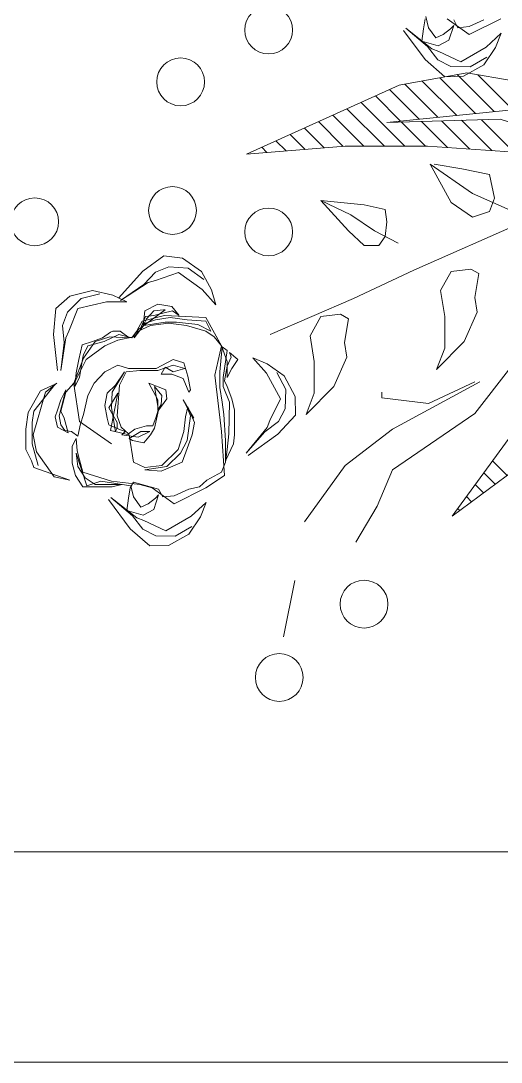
# Model space of a CAD drawing. Header units: millimetres. Extents: x -122165 to 59500, y -31598 to 53500.
# Drawn here: x 17480 to 17651.5, y 0 to 371.4 of the extents above; entities that cross this region are included whole.
import ezdxf

# ---------------------------------------------------------------- set-up
doc = ezdxf.new("R2010")
doc.units = ezdxf.units.MM
doc.header["$MEASUREMENT"] = 0
for name, color, linetype, lineweight in [('ARC_A_ R.C.C', 162, 'Continuous', 40), ('ARC_A_R.C.C. Hatch', 8, 'Continuous', 5), ('ARC_A_Steel_1(fabrication)', 46, 'Continuous', 9), ('Lan_Planter', 74, 'Continuous', 13)]:
    doc.layers.add(name, color=color, linetype=linetype, lineweight=lineweight)

# ---------------------------------------------------------------- blocks, each defined once
blk = doc.blocks.new('ARC$1$Existing Layout$0$col gf 180116')
at = {"layer": 'ARC_A_R.C.C. Hatch'}
h = blk.add_hatch(color=256, dxfattribs=at)
h.dxf.hatch_style = 1
h.paths.add_polyline_path([(201.73999, 26.78621), (202.64, 26.78621), (202.64, 26.48621), (201.73999, 26.48621)])
edge = h.paths.add_edge_path()
edge.add_line((216.33999, 22.98621), (216.13999, 22.98621))
edge.add_line((216.13999, 22.98621), (216.13999, 25.58621))
edge.add_line((216.13999, 25.58621), (218.33999, 25.58621))
edge.add_line((218.33999, 25.58621), (218.33999, 22.98621))
edge.add_line((218.33999, 22.98621), (218.03999, 22.98621))
h.paths.add_polyline_path([(207.13999, 25.88621), (207.43999, 25.88621), (207.43999, 26.78621), (207.13999, 26.78621)])
h.paths.add_polyline_path([(208.03999, 20.48621), (208.03999, 20.78621), (207.13999, 20.78621), (207.13999, 20.48621)])
h.paths.add_polyline_path([(202.63999, 32.78621), (202.63999, 32.48621), (201.73999, 32.48621), (201.73999, 32.78621)])
h.paths.add_polyline_path([(191.23999, 20.48621), (191.23999, 20.78621), (190.33999, 20.78621), (190.33999, 20.48621)])
h.paths.add_polyline_path([(184.03999, 20.48621), (184.03999, 20.78621), (183.13999, 20.78621), (183.13999, 20.48621)])
h.paths.add_polyline_path([(220.63999, 14.18621), (220.33999, 14.18621), (220.33999, 13.28621), (220.63999, 13.28621)])
h.paths.add_polyline_path([(220.63999, 20.48621), (220.63999, 20.78621), (219.73999, 20.78621), (219.73999, 20.48621)])
h.paths.add_polyline_path([(220.63999, 25.28621), (220.63999, 25.58621), (219.73999, 25.58621), (219.73999, 25.28621)])
h.paths.add_polyline_path([(220.63999, 32.78621), (220.63999, 32.48621), (219.73999, 32.48621), (219.73999, 32.78621)])
h.paths.add_polyline_path([(220.33999, 37.28621), (220.63999, 37.28621), (220.63999, 38.18621), (220.33999, 38.18621)])
h.paths.add_polyline_path([(201.13999, 43.28621), (201.43999, 43.28621), (201.43999, 44.18621), (201.13999, 44.18621)])
h.paths.add_polyline_path([(196.33999, 43.28621), (196.63999, 43.28621), (196.63999, 44.18621), (196.33999, 44.18621)])
h.paths.add_polyline_path([(190.33999, 43.28621), (190.63999, 43.28621), (190.63999, 44.18621), (190.33999, 44.18621)])
h.paths.add_polyline_path([(207.13999, 43.28621), (207.43999, 43.28621), (207.43999, 44.18621), (207.13999, 44.18621)])
h.paths.add_polyline_path([(220.63999, 56.78621), (220.33999, 56.78621), (220.33999, 55.88621), (220.63999, 55.88621)])
h.paths.add_polyline_path([(220.33999, 50.78621), (220.63999, 50.78621), (220.63999, 49.88621), (220.33999, 49.88621)])
h.paths.add_polyline_path([(226.33999, 50.78621), (226.63999, 50.78621), (226.63999, 49.88621), (226.33999, 49.88621)])
h.paths.add_polyline_path([(220.33999, 43.28621), (220.63999, 43.28621), (220.63999, 44.18621), (220.33999, 44.18621)])
h.paths.add_polyline_path([(232.63999, 44.18621), (232.63999, 43.88621), (231.73999, 43.88621), (231.73999, 44.18621)])
h.paths.add_polyline_path([(232.63999, 50.48621), (232.63999, 50.78621), (231.73999, 50.78621), (231.73999, 50.48621)])
h.paths.add_polyline_path([(232.63999, 55.88621), (232.63999, 56.18621), (231.73999, 56.18621), (231.73999, 55.88621)])
h.paths.add_polyline_path([(213.13999, 43.28621), (213.43999, 43.28621), (213.43999, 44.18621), (213.13999, 44.18621)])
h.paths.add_polyline_path([(226.63999, 7.88621), (226.63999, 8.18621), (225.73999, 8.18621), (225.73999, 7.88621)])
h.paths.add_polyline_path([(226.63999, 13.28621), (226.63999, 13.58621), (225.73999, 13.58621), (225.73999, 13.28621)])
h.paths.add_polyline_path([(201.73999, 20.78621), (201.73999, 20.48621), (202.63999, 20.48621), (202.63999, 20.78621)])
h.paths.add_polyline_path([(184.03999, 25.88621), (184.03999, 26.18621), (183.13999, 26.18621), (183.13999, 25.88621)])
h.paths.add_polyline_path([(183.13999, 14.18621), (183.13999, 13.88621), (184.03999, 13.88621), (184.03999, 14.18621)])
h.paths.add_polyline_path([(202.63999, 13.88621), (202.63999, 14.18621), (201.73999, 14.18621), (201.73999, 13.88621)])
h.paths.add_polyline_path([(196.33999, 13.28621), (196.63999, 13.28621), (196.63999, 14.18621), (196.33999, 14.18621)])
h.paths.add_polyline_path([(190.33999, 13.28621), (190.63999, 13.28621), (190.63999, 14.18621), (190.33999, 14.18621)])
h.paths.add_polyline_path([(196.33999, 25.88621), (196.63999, 25.88621), (196.63999, 26.78621), (196.33999, 26.78621)])
h.paths.add_polyline_path([(190.33999, 25.88621), (190.63999, 25.88621), (190.63999, 26.78621), (190.33999, 26.78621)])
h.paths.add_polyline_path([(214.03999, 13.28621), (214.03999, 13.58621), (213.13999, 13.58621), (213.13999, 13.28621)])
h.paths.add_polyline_path([(213.13999, 20.78621), (213.13999, 20.48621), (214.03999, 20.48621), (214.03999, 20.78621)])
h.paths.add_polyline_path([(213.43999, 26.78621), (213.13999, 26.78621), (213.13999, 25.88621), (213.43999, 25.88621)])
h.paths.add_polyline_path([(214.03999, 32.78621), (214.03999, 32.48621), (213.13999, 32.48621), (213.13999, 32.78621)])
h.paths.add_polyline_path([(214.03999, 7.88621), (214.03999, 8.18621), (213.13999, 8.18621), (213.13999, 7.88621)])
h.paths.add_polyline_path([(226.63999, 20.48621), (226.63999, 20.78621), (225.73999, 20.78621), (225.73999, 20.48621)])
h.paths.add_polyline_path([(226.63999, 25.28621), (226.63999, 25.58621), (225.73999, 25.58621), (225.73999, 25.28621)])
h.paths.add_polyline_path([(226.63999, 32.78621), (226.63999, 32.48621), (225.73999, 32.48621), (225.73999, 32.78621)])
h.paths.add_polyline_path([(226.63999, 37.28621), (226.63999, 37.58621), (225.73999, 37.58621), (225.73999, 37.28621)])
h.paths.add_polyline_path([(225.73999, 44.18621), (225.73999, 43.88621), (226.63999, 43.88621), (226.63999, 44.18621)])
h.paths.add_polyline_path([(226.63999, 56.78621), (226.33999, 56.78621), (226.33999, 55.88621), (226.63999, 55.88621)])
h.paths.add_polyline_path([(214.03999, 55.88621), (214.03999, 56.18621), (213.13999, 56.18621), (213.13999, 55.88621)])
h.paths.add_polyline_path([(213.13999, 37.28621), (213.43999, 37.28621), (213.43999, 38.18621), (213.13999, 38.18621)])
h.paths.add_polyline_path([(214.03999, 50.78621), (213.73999, 50.78621), (213.73999, 49.88621), (214.03999, 49.88621)])
h.paths.add_polyline_path([(207.13999, 37.28621), (207.43999, 37.28621), (207.43999, 38.18621), (207.13999, 38.18621)])
h.paths.add_polyline_path([(207.13999, 49.88621), (207.43999, 49.88621), (207.43999, 50.78621), (207.13999, 50.78621)])
h.paths.add_polyline_path([(183.13999, 50.18621), (183.13999, 49.88621), (184.03999, 49.88621), (184.03999, 50.18621)])
h.paths.add_polyline_path([(183.13999, 38.18621), (183.13999, 37.88621), (184.03999, 37.88621), (184.03999, 38.18621)])
h.paths.add_polyline_path([(201.73999, 37.58621), (201.73999, 37.28621), (202.63999, 37.28621), (202.63999, 37.58621)])
h.paths.add_polyline_path([(196.33999, 37.28621), (196.63999, 37.28621), (196.63999, 38.18621), (196.33999, 38.18621)])
h.paths.add_polyline_path([(190.33999, 37.28621), (190.63999, 37.28621), (190.63999, 38.18621), (190.33999, 38.18621)])
h.paths.add_polyline_path([(201.13999, 49.88621), (201.43999, 49.88621), (201.43999, 50.78621), (201.13999, 50.78621)])
h.paths.add_polyline_path([(196.33999, 49.88621), (196.63999, 49.88621), (196.63999, 50.78621), (196.33999, 50.78621)])
h.paths.add_polyline_path([(190.33999, 49.88621), (190.63999, 49.88621), (190.63999, 50.78621), (190.33999, 50.78621)])
h.paths.add_polyline_path([(220.63999, 8.18621), (220.33999, 8.18621), (220.33999, 7.28621), (220.63999, 7.28621)])
h.paths.add_polyline_path([(195.73999, 20.48621), (195.73999, 20.78621), (196.63999, 20.78621), (196.63999, 20.48621)])
h.paths.add_polyline_path([(183.13999, 43.58621), (183.13999, 43.28621), (184.03999, 43.28621), (184.03999, 43.58621)])
blk = doc.blocks.new('ARC')
at = {"layer": 'ARC_A_Steel_1(fabrication)'}
for p, q in [((17999.9, 75, -1.5), (13499.92, 75, -1.5)), ((17999.9, 0, -1.5), (13499.92, 0, -1.5))]:
    blk.add_line(p, q, dxfattribs=at)
at = {"layer": 'ARC_A_ R.C.C', "extrusion": (4.48937e-09, -4.26518e-20, 1), "xscale": 999.9941761349517, "yscale": 999.9941761349517, "zscale": 999.9941761349517}
blk.add_blockref('ARC$1$Existing Layout$0$col gf 180116', (-183138.93, -13286.14, -0.89), dxfattribs=at)
blk = doc.blocks.new('b-85')
at = {"color": 30, "true_color": 0xef731a}
for p, q in [((-285.22, 701.71), (-274.62, 707.08)), ((-274.62, 707.08), (-255.53, 707.08)), ((-255.53, 707.08), (-239.63, 704.78)), ((-303.24, 665.67), (-291.58, 699.41)), ((-276.74, 697.11), (-300.06, 680.24)), ((-291.58, 699.41), (-285.22, 701.71)), ((-269.31, 700.95), (-289.46, 695.58)), ((-260.83, 700.18), (-276.74, 697.11)), ((-249.17, 700.95), (-269.31, 700.95)), ((-220.54, 688.68), (-260.83, 700.18)), ((-238.57, 699.41), (-249.17, 700.95)), ((-239.63, 704.78), (-219.48, 693.28)), ((-213.12, 679.47), (-238.57, 699.41)), ((-212.06, 677.94), (-220.54, 688.68)), ((-219.48, 693.28), (-213.12, 679.47)), ((-300.06, 680.24), (-303.24, 665.67)), ((-258.71, 667.2), (-253.41, 677.17)), ((-253.41, 677.17), (-243.87, 679.47)), ((-242.81, 675.64), (-251.29, 674.11)), ((-243.87, 679.47), (-237.51, 677.17)), ((-234.32, 673.34), (-242.81, 675.64)), ((-237.51, 677.17), (-227.96, 674.11)), ((-200.39, 677.17), (-166.47, 681.01)), ((-166.47, 681.01), (-142.08, 678.71)), ((-142.08, 678.71), (-130.42, 665.67)), ((-244.93, 671.04), (-258.71, 667.2)), ((-256.59, 670.27), (-257.65, 664.14)), ((-251.29, 674.11), (-256.59, 670.27)), ((-238.57, 674.11), (-244.93, 671.04)), ((-220.54, 669.5), (-238.57, 674.11)), ((-218.42, 669.5), (-234.32, 673.34)), ((-227.96, 674.11), (-218.42, 669.5)), ((-212.06, 661.83), (-220.54, 669.5)), ((-200.39, 674.11), (-173.89, 671.04)), ((-169.65, 669.5), (-200.39, 674.11)), ((-173.89, 671.04), (-157.98, 672.57)), ((-163.28, 666.44), (-169.65, 669.5)), ((-142.08, 658), (-163.28, 666.44)), ((-157.98, 672.57), (-145.26, 667.97)), ((-145.26, 667.97), (-132.54, 654.93)), ((-130.42, 665.67), (-125.11, 644.2)), ((-299, 660.3), (-309.6, 653.4)), ((-277.8, 659.53), (-308.54, 649.56)), ((-301.12, 651.1), (-290.52, 658)), ((-287.34, 663.37), (-299, 660.3)), ((-295.82, 653.4), (-284.16, 656.47)), ((-290.52, 658), (-277.8, 659.53)), ((-271.43, 663.37), (-287.34, 663.37)), ((-284.16, 656.47), (-275.68, 658.77)), ((-275.68, 658.77), (-264.01, 659.53)), ((-264.01, 659.53), (-271.43, 663.37)), ((-269.31, 626.56), (-248.11, 656.47)), ((-257.65, 664.14), (-261.89, 658)), ((-261.89, 658), (-250.23, 655.7)), ((-248.11, 656.47), (-213.12, 661.83)), ((-215.24, 661.07), (-202.52, 659.53)), ((-206.76, 656.47), (-215.24, 661.07)), ((-213.12, 661.83), (-189.79, 650.33)), ((-188.73, 652.63), (-212.06, 661.83)), ((-187.67, 653.4), (-206.76, 656.47)), ((-202.52, 659.53), (-189.79, 657.23)), ((-189.79, 657.23), (-176.01, 654.17)), ((-135.72, 631.16), (-142.08, 658)), ((-309.6, 653.4), (-309.6, 644.2)), ((-308.54, 649.56), (-304.3, 636.53)), ((-307.48, 641.9), (-301.12, 651.1)), ((-304.3, 626.56), (-295.82, 653.4)), ((-250.23, 655.7), (-241.75, 652.63)), ((-241.75, 652.63), (-223.72, 648.8)), ((-223.72, 648.8), (-212.06, 642.66)), ((-189.79, 650.33), (-177.07, 632.69)), ((-172.83, 641.9), (-188.73, 652.63)), ((-185.55, 652.63), (-187.67, 653.4)), ((-177.07, 648.8), (-185.55, 652.63)), ((-172.83, 633.46), (-177.07, 648.8)), ((-176.01, 654.17), (-172.83, 644.2)), ((-132.54, 654.93), (-128.3, 637.29)), ((-309.6, 644.2), (-309.6, 625.79)), ((-304.3, 636.53), (-308.54, 608.15)), ((-307.48, 616.59), (-307.48, 641.9)), ((-212.06, 642.66), (-201.46, 632.69)), ((-172.83, 644.2), (-169.65, 634.99)), ((-168.59, 628.09), (-172.83, 641.9)), ((-125.11, 644.2), (-129.36, 625.02)), ((-321.62, 629.22), (-348.99, 608.8)), ((-338.8, 602.59), (-319.52, 626.98)), ((-319.52, 626.98), (-336.75, 606.61)), ((-307.48, 599.72), (-304.3, 626.56)), ((-256.59, 627.32), (-260.83, 609.69)), ((-235.38, 626.56), (-257.65, 622.72)), ((-221.6, 620.42), (-256.59, 627.32)), ((-255.53, 619.66), (-251.29, 628.86)), ((-251.29, 628.86), (-244.93, 630.39)), ((-249.17, 621.19), (-235.38, 628.86)), ((-244.93, 630.39), (-233.26, 632.69)), ((-235.38, 628.86), (-221.6, 620.42)), ((-220.54, 625.79), (-235.38, 626.56)), ((-233.26, 632.69), (-221.6, 630.39)), ((-221.6, 630.39), (-214.18, 622.72)), ((-201.46, 632.69), (-195.09, 620.42)), ((-177.07, 632.69), (-171.77, 620.42)), ((-166.47, 619.66), (-172.83, 633.46)), ((-169.65, 634.99), (-164.35, 627.32)), ((-169.65, 609.69), (-168.59, 628.09)), ((-164.35, 627.32), (-163.28, 625.02)), ((-135.72, 611.99), (-135.72, 631.16)), ((-309.6, 625.79), (-307.48, 616.59)), ((-253.41, 617.35), (-259.77, 610.45)), ((-257.65, 622.72), (-254.47, 621.19)), ((-257.65, 613.52), (-255.53, 619.66)), ((-254.47, 621.19), (-249.17, 621.19)), ((-242.81, 621.19), (-253.41, 617.35)), ((-214.18, 618.89), (-242.81, 621.19)), ((-201.46, 614.29), (-220.54, 625.79)), ((-214.18, 622.72), (-201.46, 614.29)), ((-201.46, 612.75), (-214.18, 618.89)), ((-195.09, 620.42), (-198.27, 610.45)), ((-171.77, 620.42), (-168.59, 605.85)), ((-169.65, 607.39), (-166.47, 619.66)), ((-163.28, 618.12), (-169.65, 609.69)), ((-163.28, 625.02), (-163.28, 618.12)), ((-129.36, 625.02), (-135.72, 611.99)), ((-134.48, 617.96), (-119.31, 596)), ((-117.66, 591.8), (-134.48, 617.96)), ((-132.17, 619.98), (-106.92, 597)), ((-348.99, 608.8), (-365.2, 590.44)), ((-336.11, 596.65), (-331.87, 611.99)), ((-331.87, 611.99), (-320.21, 610.45)), ((-320.21, 610.45), (-310.67, 608.92)), ((-308.54, 608.15), (-319.15, 605.85)), ((-310.67, 608.92), (-305.36, 605.85)), ((-260.83, 609.69), (-286.28, 605.85)), ((-266.13, 606.62), (-264.01, 609.69)), ((-264.01, 609.69), (-257.65, 598.95)), ((-262.95, 601.25), (-260.83, 616.59)), ((-260.83, 616.59), (-257.65, 613.52)), ((-259.77, 610.45), (-255.53, 604.32)), ((-200.39, 599.72), (-201.46, 612.75)), ((-198.27, 610.45), (-198.27, 584.38)), ((-162.22, 602.02), (-169.65, 607.39)), ((-336.75, 606.61), (-349.4, 596.84)), ((-341.34, 596), (-338.8, 602.59)), ((-319.15, 605.85), (-328.69, 598.95)), ((-328.69, 598.95), (-325.51, 592.05)), ((-305.36, 605.85), (-311.73, 582.08)), ((-310.67, 588.21), (-307.48, 599.72)), ((-286.28, 605.85), (-291.58, 595.11)), ((-268.25, 595.88), (-266.13, 606.62)), ((-257.65, 590.51), (-262.95, 601.25)), ((-257.65, 598.95), (-257.65, 590.51)), ((-255.53, 604.32), (-252.35, 593.58)), ((-200.39, 582.84), (-200.39, 599.72)), ((-169.65, 605.08), (-155.86, 594.35)), ((-163.28, 601.25), (-169.65, 605.08)), ((-168.59, 605.85), (-153.74, 597.42)), ((-157.98, 589.75), (-163.28, 601.25)), ((-143.14, 575.94), (-162.22, 602.02)), ((-160.1, 598.95), (-149.5, 594.35)), ((-157.98, 595.88), (-160.1, 598.95)), ((-153.74, 597.42), (-148.44, 576.71)), ((-365.2, 590.44), (-364.79, 572.95)), ((-349.4, 596.84), (-355.53, 584.78)), ((-351.03, 575.34), (-341.34, 596)), ((-330.81, 586.68), (-336.11, 596.65)), ((-325.51, 592.05), (-320.21, 585.14)), ((-325.51, 567.51), (-310.67, 588.21)), ((-294.76, 579.78), (-293.7, 595.11)), ((-293.7, 595.11), (-290.52, 574.41)), ((-291.58, 595.11), (-289.46, 579.01)), ((-260.83, 589.75), (-268.25, 595.88)), ((-254.47, 585.91), (-260.83, 589.75)), ((-252.35, 593.58), (-252.35, 587.45)), ((-252.35, 587.45), (-243.87, 584.38)), ((-212.06, 591.28), (-223.72, 585.14)), ((-218.42, 575.18), (-212.06, 591.28)), ((-157.98, 596.65), (-151.62, 593.58)), ((-144.2, 595.11), (-157.98, 596.65)), ((-154.8, 575.94), (-157.98, 595.88)), ((-155.86, 572.87), (-157.98, 589.75)), ((-155.86, 594.35), (-152.68, 585.14)), ((-151.62, 593.58), (-144.2, 586.68)), ((-149.5, 594.35), (-148.44, 586.68)), ((-137.84, 582.84), (-144.2, 595.11)), ((-119.31, 596), (-107.67, 585.06)), ((-115.78, 585), (-117.66, 591.8)), ((-106.92, 597), (-92.57, 577.14)), ((-355.53, 584.78), (-355.89, 566.57)), ((-317.03, 582.08), (-330.81, 586.68)), ((-320.21, 585.14), (-317.03, 582.08)), ((-311.73, 582.08), (-319.15, 578.24)), ((-319.15, 578.24), (-318.09, 567.51)), ((-286.28, 559.84), (-294.76, 579.78)), ((-289.46, 579.01), (-274.62, 563.67)), ((-237.51, 582.08), (-254.47, 585.91)), ((-243.87, 584.38), (-238.57, 582.84)), ((-238.57, 582.84), (-226.9, 574.41)), ((-215.24, 585.91), (-237.51, 582.08)), ((-237.51, 582.84), (-232.2, 579.78)), ((-227.96, 582.84), (-237.51, 582.84)), ((-232.2, 579.78), (-223.72, 579.01)), ((-223.72, 585.14), (-227.96, 582.84)), ((-223.72, 579.01), (-215.24, 585.91)), ((-203.58, 579.78), (-197.21, 575.94)), ((-203.58, 569.81), (-203.58, 579.78)), ((-195.09, 568.27), (-200.39, 582.84)), ((-198.27, 584.38), (-189.79, 568.27)), ((-152.68, 585.14), (-150.56, 571.34)), ((-148.44, 586.68), (-146.32, 578.24)), ((-146.32, 578.24), (-144.2, 569.04)), ((-144.2, 586.68), (-143.14, 577.48)), ((-139.96, 569.81), (-137.84, 582.84)), ((-108.14, 563.49), (-115.78, 585)), ((-107.67, 585.06), (-102.74, 572.46)), ((-364.79, 572.95), (-353.96, 553.66)), ((-337.31, 551.41), (-351.03, 575.34)), ((-290.52, 574.41), (-277.8, 561.37)), ((-226.9, 574.41), (-218.42, 575.18)), ((-207.82, 559.07), (-203.58, 569.81)), ((-197.21, 575.94), (-201.46, 568.27)), ((-201.46, 568.27), (-198.27, 557.54)), ((-198.27, 557.54), (-195.09, 568.27)), ((-189.79, 568.27), (-192.97, 558.3)), ((-157.98, 556), (-155.86, 572.87)), ((-154.8, 565.21), (-154.8, 575.94)), ((-150.56, 571.34), (-152.68, 555.24)), ((-148.44, 576.71), (-150.56, 537.6)), ((-148.44, 562.9), (-139.96, 569.81)), ((-144.2, 569.04), (-148.44, 562.9)), ((-143.14, 577.48), (-143.14, 575.94)), ((-102.74, 572.46), (-104.15, 554.29)), ((-92.57, 577.14), (-94.68, 559.78)), ((-355.89, 566.57), (-346.92, 550.8)), ((-310.67, 537.6), (-325.51, 567.51)), ((-318.09, 567.51), (-311.73, 553.7)), ((-260.83, 550.63), (-286.28, 559.84)), ((-277.8, 561.37), (-266.13, 555.24)), ((-274.62, 563.67), (-257.65, 558.3)), ((-257.65, 558.3), (-243.87, 556.77)), ((-227.96, 559.07), (-244.93, 549.1)), ((-236.44, 554.47), (-227.96, 559.07)), ((-220.54, 553.7), (-207.82, 559.07)), ((-192.97, 558.3), (-205.7, 554.47)), ((-156.92, 545.27), (-154.8, 565.21)), ((-124.13, 541.01), (-108.14, 563.49)), ((-94.68, 559.78), (-107.33, 541.63)), ((-353.96, 553.66), (-337.75, 542.58)), ((-324.19, 537.42), (-337.31, 551.41)), ((-311.73, 553.7), (-309.6, 543.73)), ((-266.13, 555.24), (-242.81, 552.17)), ((-249.17, 548.33), (-260.83, 550.63)), ((-234.32, 554.47), (-249.17, 548.33)), ((-243.87, 556.77), (-234.32, 554.47)), ((-242.81, 552.17), (-236.44, 554.47)), ((-218.42, 552.17), (-220.54, 553.7)), ((-205.7, 554.47), (-218.42, 552.17)), ((-163.28, 537.6), (-157.98, 556)), ((-152.68, 555.24), (-153.74, 537.6)), ((-104.15, 554.29), (-114.62, 539.48)), ((-337.75, 542.58), (-324.19, 537.42)), ((-309.6, 543.73), (-303.24, 536.83)), ((-163.28, 533), (-156.92, 545.27)), ((-138.54, 528.37), (-124.13, 541.01)), ((-107.33, 541.63), (-124.54, 532.18)), ((-299, 519.96), (-310.67, 537.6)), ((-303.24, 536.83), (-295.82, 523.03)), ((-204.64, 529.16), (-257.65, 523.03)), ((-177.07, 523.03), (-204.64, 529.16)), ((-150.56, 537.6), (-177.07, 523.03)), ((-177.07, 523.03), (-168.59, 529.93)), ((-168.59, 529.93), (-163.28, 537.6)), ((-153.74, 537.6), (-163.28, 533)), ((-124.54, 532.18), (-138.54, 528.37)), ((-257.65, 523.03), (-299, 519.96)), ((-295.82, 523.03), (-286.28, 519.19)), ((-286.28, 519.19), (-274.62, 517.66)), ((-285.22, 519.19), (-269.31, 511.52)), ((-266.13, 519.19), (-285.22, 519.19)), ((-241.75, 520.73), (-266.13, 519.19)), ((-230.08, 522.26), (-241.75, 520.73)), ((-216.3, 524.56), (-230.08, 522.26)), ((-230.08, 515.36), (-215.24, 521.49)), ((-201.46, 524.56), (-216.3, 524.56)), ((-215.24, 521.49), (-206.76, 521.49)), ((-215.24, 517.66), (-209.94, 519.96)), ((-209.94, 519.96), (-196.15, 517.66)), ((-206.76, 521.49), (-181.31, 517.66)), ((-178.13, 522.26), (-201.46, 524.56)), ((-191.91, 517.66), (-177.07, 523.03)), ((-181.31, 517.66), (-178.13, 522.26)), ((-274.62, 517.66), (-259.77, 516.12)), ((-269.31, 511.52), (-260.83, 510.76)), ((-260.83, 510.76), (-251.29, 510.76)), ((-259.77, 516.12), (-230.08, 515.36)), ((-251.29, 510.76), (-237.51, 510.76)), ((-237.51, 510.76), (-226.9, 513.06)), ((-226.9, 513.06), (-215.24, 517.66)), ((-206.76, 517.66), (-191.91, 517.66)), ((-198.27, 513.06), (-206.76, 517.66)), ((-189.79, 507.69), (-198.27, 513.06)), ((-196.15, 517.66), (-187.67, 513.82)), ((-183.43, 515.36), (-189.79, 507.69)), ((-187.67, 513.82), (-183.43, 515.36)), ((-277.85, 499.82), (-257.81, 482.2)), ((-253.83, 480.08), (-277.85, 499.82)), ((-280.13, 497.77), (-260.24, 470.01)), ((-188.4, 493.44), (-202.63, 480.59)), ((-193.82, 479.98), (-188.4, 493.44)), ((-257.81, 482.2), (-248.29, 469.37)), ((-247.29, 477.42), (-253.83, 480.08)), ((-202.63, 480.59), (-226.82, 467.33)), ((-205.21, 463.99), (-193.82, 479.98)), ((-260.24, 470.01), (-242.19, 453.45)), ((-226.82, 467.33), (-247.29, 477.42)), ((-218.15, 462.3), (-202.21, 470.97)), ((-450.62, 464.74), (-397.61, 454)), ((-248.29, 469.37), (-236.35, 463.01)), ((-236.35, 463.01), (-218.15, 462.3)), ((-224.7, 453.53), (-205.21, 463.99)), ((-242.19, 453.45), (-224.7, 453.53)), ((67.86, 355.84), (79.52, 292.19)), ((119.46, 351.6), (92.09, 331.18)), ((102.28, 324.97), (121.56, 349.36)), ((121.56, 349.36), (104.33, 328.99)), ((104.97, 319.03), (109.21, 334.37)), ((109.21, 334.37), (120.87, 332.83)), ((120.87, 332.83), (130.42, 331.3)), ((92.09, 331.18), (75.88, 312.82)), ((104.33, 328.99), (91.68, 319.23)), ((99.74, 318.38), (102.28, 324.97)), ((121.93, 328.23), (112.39, 321.33)), ((132.54, 330.53), (121.93, 328.23)), ((91.68, 319.23), (85.55, 307.17)), ((90.05, 297.72), (99.74, 318.38)), ((110.27, 309.06), (104.97, 319.03)), ((112.39, 321.33), (115.57, 314.43)), ((115.57, 314.43), (120.87, 307.53)), ((75.88, 312.82), (76.3, 295.33)), ((85.55, 307.17), (85.19, 288.95)), ((124.05, 304.46), (110.27, 309.06)), ((115.57, 289.89), (130.42, 310.59)), ((120.87, 307.53), (124.05, 304.46)), ((129.36, 304.46), (121.93, 300.62)), ((76.3, 295.33), (87.12, 276.04)), ((103.77, 273.79), (90.05, 297.72)), ((121.93, 300.62), (122.99, 289.89)), ((79.52, 292.19), (72.1, 248.48)), ((85.19, 288.95), (94.16, 273.19)), ((130.42, 259.98), (115.57, 289.89)), ((122.99, 289.89), (129.36, 276.08)), ((87.12, 276.04), (103.33, 264.96)), ((103.33, 264.96), (116.89, 259.81)), ((116.89, 259.81), (103.77, 273.79))]:
    blk.add_line(p, q, dxfattribs=at)
at = {"color": 97, "true_color": 0x446a2a}
for p, q in [((3.18, 499.25), (67.86, 355.84)), ((10.6, 406.46), (3.18, 499.25)), ((3.27, 498.14), (3.55, 498.43)), ((4.71, 480.18), (9.58, 485.06)), ((-166.47, 477.01), (-132.54, 398.79)), ((6.14, 462.22), (15.61, 471.69)), ((7.58, 444.26), (21.64, 458.32)), ((-289.46, 406.46), (-342.47, 444.8)), ((-241.75, 443.27), (-215.24, 417.19)), ((-221.6, 435.6), (-241.75, 443.27)), ((9.02, 426.3), (27.67, 444.95)), ((-191.91, 435.6), (-221.6, 435.6)), ((-167.53, 439.43), (-191.91, 435.6)), ((-149.5, 429.46), (-167.53, 439.43)), ((10.45, 408.34), (33.7, 431.58)), ((-147.38, 411.06), (-149.5, 429.46)), ((-40.29, 429.46), (-68.92, 403.39)), ((-54.07, 401.09), (-40.29, 429.46)), ((-44.53, 388.82), (-40.29, 429.46)), ((-215.24, 417.19), (-187.67, 404.92)), ((10.6, 389.09), (39.73, 418.22)), ((-255.53, 361.98), (-289.46, 406.46)), ((-187.67, 404.92), (-173.89, 407.22)), ((-173.89, 407.22), (-151.62, 403.39)), ((-151.62, 403.39), (-147.38, 411.06)), ((-68.92, 403.39), (-82.7, 388.82)), ((10.6, 329), (10.6, 406.46)), ((10.6, 369.69), (45.76, 404.85)), ((-327.63, 376.55), (-361.56, 396.49)), ((-132.54, 398.79), (-106.03, 342.04)), ((-68.92, 378.85), (-54.07, 401.09)), ((-82.7, 388.82), (-82.7, 375.01)), ((-48.77, 368.88), (-44.53, 388.82)), ((10.6, 350.3), (51.79, 391.48)), ((-293.7, 361.98), (-327.63, 376.55)), ((-82.7, 375.01), (-74.22, 368.88)), ((-80.58, 356.61), (-68.92, 378.85)), ((34.17, 354.47), (57.82, 378.11)), ((-231.14, 328.23), (-225.84, 371.95)), ((-225.84, 371.95), (-220.54, 371.95)), ((-74.22, 368.88), (-60.44, 367.35)), ((-60.44, 367.35), (-48.77, 368.88)), ((32.87, 367.35), (36.05, 260.75)), ((44.53, 252.31), (32.87, 367.35)), ((35.96, 336.86), (63.84, 364.74)), ((-240.69, 284.52), (-293.7, 361.98)), ((-211, 279.92), (-255.53, 361.98)), ((10.6, 330.9), (33.28, 353.57)), ((37.75, 319.25), (68.86, 350.36)), ((-106.03, 342.04), (-58.32, 233.9)), ((9.31, 310.21), (33.84, 334.74)), ((39.53, 301.63), (71.87, 333.97)), ((-211, 284.52), (-231.14, 328.23)), ((-6.36, 326.7), (-42.41, 306.76)), ((-33.93, 286.82), (-6.36, 326.7)), ((3.18, 220.87), (10.6, 329)), ((-199.33, 320.56), (-172.83, 294.49)), ((-179.19, 312.9), (-199.33, 320.56)), ((-125.11, 316.73), (-149.5, 312.9)), ((-107.09, 306.76), (-125.11, 316.73)), ((-10.6, 296.79), (-6.36, 322.87)), ((7.88, 289.38), (34.4, 315.9)), ((41.32, 284.02), (74.87, 317.57)), ((-337.17, 305.99), (-252.35, 243.87)), ((-268.25, 213.2), (-337.17, 305.99)), ((-149.5, 312.9), (-179.19, 312.9)), ((-104.97, 288.35), (-107.09, 306.76)), ((-42.41, 306.76), (-56.2, 286.82)), ((-331.84, 298.82), (-329.95, 300.71)), ((-172.83, 294.49), (-145.26, 282.22)), ((-15.9, 270.72), (-10.6, 296.79)), ((6.45, 268.56), (34.97, 297.07)), ((43.1, 266.41), (77.87, 301.18)), ((-323.57, 287.68), (-318.75, 292.51)), ((-315.31, 276.55), (-307.56, 284.31)), ((-197.21, 250.78), (-240.69, 284.52)), ((-145.26, 282.22), (-131.48, 284.52)), ((-131.48, 284.52), (-109.21, 280.69)), ((-109.21, 280.69), (-104.97, 288.35)), ((-56.2, 286.82), (-50.89, 270.72)), ((-50.89, 248.48), (-33.93, 286.82)), ((-307.04, 265.42), (-296.36, 276.1)), ((5.02, 247.73), (35.53, 278.23)), ((43.21, 247.12), (77.73, 281.64)), ((-298.77, 254.29), (-285.16, 267.9)), ((-50.89, 270.72), (-38.17, 266.11)), ((-38.17, 266.11), (-15.9, 270.72)), ((36.05, 260.75), (4.24, 161.05))]:
    blk.add_line(p, q, dxfattribs=at)
for centre in [(-60.44, 698.65), (-49.83, 569.04), (71.04, 561.37), (-69.98, 478.55), (119.81, 478.55), (-488.79, 468.58), (-419.88, 388.82)]:
    blk.add_circle(centre, 22.48, dxfattribs=at)
blk = doc.blocks.new('ARC$0$Existing Layout$0$col gf 180116')
at = {"true_color": 0x3d3dff}
h = blk.add_hatch(color=160, dxfattribs=at)
h.dxf.hatch_style = 1
h.paths.add_polyline_path([(201.73999, 26.78621), (202.64, 26.78621), (202.64, 26.48621), (201.73999, 26.48621)])
edge = h.paths.add_edge_path()
edge.add_line((216.33999, 22.98621), (216.13999, 22.98621))
edge.add_line((216.13999, 22.98621), (216.13999, 25.58621))
edge.add_line((216.13999, 25.58621), (218.33999, 25.58621))
edge.add_line((218.33999, 25.58621), (218.33999, 22.98621))
edge.add_line((218.33999, 22.98621), (218.03999, 22.98621))
h.paths.add_polyline_path([(207.13999, 25.88621), (207.43999, 25.88621), (207.43999, 26.78621), (207.13999, 26.78621)])
h.paths.add_polyline_path([(208.03999, 20.48621), (208.03999, 20.78621), (207.13999, 20.78621), (207.13999, 20.48621)])
h.paths.add_polyline_path([(202.63999, 32.78621), (202.63999, 32.48621), (201.73999, 32.48621), (201.73999, 32.78621)])
h.paths.add_polyline_path([(191.23999, 20.48621), (191.23999, 20.78621), (190.33999, 20.78621), (190.33999, 20.48621)])
h.paths.add_polyline_path([(184.03999, 20.48621), (184.03999, 20.78621), (183.13999, 20.78621), (183.13999, 20.48621)])
h.paths.add_polyline_path([(220.63999, 14.18621), (220.33999, 14.18621), (220.33999, 13.28621), (220.63999, 13.28621)])
h.paths.add_polyline_path([(220.63999, 20.48621), (220.63999, 20.78621), (219.73999, 20.78621), (219.73999, 20.48621)])
h.paths.add_polyline_path([(220.63999, 25.28621), (220.63999, 25.58621), (219.73999, 25.58621), (219.73999, 25.28621)])
h.paths.add_polyline_path([(220.63999, 32.78621), (220.63999, 32.48621), (219.73999, 32.48621), (219.73999, 32.78621)])
h.paths.add_polyline_path([(220.33999, 37.28621), (220.63999, 37.28621), (220.63999, 38.18621), (220.33999, 38.18621)])
h.paths.add_polyline_path([(201.13999, 43.28621), (201.43999, 43.28621), (201.43999, 44.18621), (201.13999, 44.18621)])
h.paths.add_polyline_path([(196.33999, 43.28621), (196.63999, 43.28621), (196.63999, 44.18621), (196.33999, 44.18621)])
h.paths.add_polyline_path([(190.33999, 43.28621), (190.63999, 43.28621), (190.63999, 44.18621), (190.33999, 44.18621)])
h.paths.add_polyline_path([(207.13999, 43.28621), (207.43999, 43.28621), (207.43999, 44.18621), (207.13999, 44.18621)])
h.paths.add_polyline_path([(220.63999, 56.78621), (220.33999, 56.78621), (220.33999, 55.88621), (220.63999, 55.88621)])
h.paths.add_polyline_path([(220.33999, 50.78621), (220.63999, 50.78621), (220.63999, 49.88621), (220.33999, 49.88621)])
h.paths.add_polyline_path([(226.33999, 50.78621), (226.63999, 50.78621), (226.63999, 49.88621), (226.33999, 49.88621)])
h.paths.add_polyline_path([(220.33999, 43.28621), (220.63999, 43.28621), (220.63999, 44.18621), (220.33999, 44.18621)])
h.paths.add_polyline_path([(232.63999, 44.18621), (232.63999, 43.88621), (231.73999, 43.88621), (231.73999, 44.18621)])
h.paths.add_polyline_path([(232.63999, 50.48621), (232.63999, 50.78621), (231.73999, 50.78621), (231.73999, 50.48621)])
h.paths.add_polyline_path([(232.63999, 55.88621), (232.63999, 56.18621), (231.73999, 56.18621), (231.73999, 55.88621)])
h.paths.add_polyline_path([(213.13999, 43.28621), (213.43999, 43.28621), (213.43999, 44.18621), (213.13999, 44.18621)])
h.paths.add_polyline_path([(226.63999, 7.88621), (226.63999, 8.18621), (225.73999, 8.18621), (225.73999, 7.88621)])
h.paths.add_polyline_path([(226.63999, 13.28621), (226.63999, 13.58621), (225.73999, 13.58621), (225.73999, 13.28621)])
h.paths.add_polyline_path([(201.73999, 20.78621), (201.73999, 20.48621), (202.63999, 20.48621), (202.63999, 20.78621)])
h.paths.add_polyline_path([(184.03999, 25.88621), (184.03999, 26.18621), (183.13999, 26.18621), (183.13999, 25.88621)])
h.paths.add_polyline_path([(183.13999, 14.18621), (183.13999, 13.88621), (184.03999, 13.88621), (184.03999, 14.18621)])
h.paths.add_polyline_path([(202.63999, 13.88621), (202.63999, 14.18621), (201.73999, 14.18621), (201.73999, 13.88621)])
h.paths.add_polyline_path([(196.33999, 13.28621), (196.63999, 13.28621), (196.63999, 14.18621), (196.33999, 14.18621)])
h.paths.add_polyline_path([(190.33999, 13.28621), (190.63999, 13.28621), (190.63999, 14.18621), (190.33999, 14.18621)])
h.paths.add_polyline_path([(196.33999, 25.88621), (196.63999, 25.88621), (196.63999, 26.78621), (196.33999, 26.78621)])
h.paths.add_polyline_path([(190.33999, 25.88621), (190.63999, 25.88621), (190.63999, 26.78621), (190.33999, 26.78621)])
h.paths.add_polyline_path([(214.03999, 13.28621), (214.03999, 13.58621), (213.13999, 13.58621), (213.13999, 13.28621)])
h.paths.add_polyline_path([(213.13999, 20.78621), (213.13999, 20.48621), (214.03999, 20.48621), (214.03999, 20.78621)])
h.paths.add_polyline_path([(213.43999, 26.78621), (213.13999, 26.78621), (213.13999, 25.88621), (213.43999, 25.88621)])
h.paths.add_polyline_path([(214.03999, 32.78621), (214.03999, 32.48621), (213.13999, 32.48621), (213.13999, 32.78621)])
h.paths.add_polyline_path([(214.03999, 7.88621), (214.03999, 8.18621), (213.13999, 8.18621), (213.13999, 7.88621)])
h.paths.add_polyline_path([(226.63999, 20.48621), (226.63999, 20.78621), (225.73999, 20.78621), (225.73999, 20.48621)])
h.paths.add_polyline_path([(226.63999, 25.28621), (226.63999, 25.58621), (225.73999, 25.58621), (225.73999, 25.28621)])
h.paths.add_polyline_path([(226.63999, 32.78621), (226.63999, 32.48621), (225.73999, 32.48621), (225.73999, 32.78621)])
h.paths.add_polyline_path([(226.63999, 37.28621), (226.63999, 37.58621), (225.73999, 37.58621), (225.73999, 37.28621)])
h.paths.add_polyline_path([(225.73999, 44.18621), (225.73999, 43.88621), (226.63999, 43.88621), (226.63999, 44.18621)])
h.paths.add_polyline_path([(226.63999, 56.78621), (226.33999, 56.78621), (226.33999, 55.88621), (226.63999, 55.88621)])
h.paths.add_polyline_path([(214.03999, 55.88621), (214.03999, 56.18621), (213.13999, 56.18621), (213.13999, 55.88621)])
h.paths.add_polyline_path([(213.13999, 37.28621), (213.43999, 37.28621), (213.43999, 38.18621), (213.13999, 38.18621)])
h.paths.add_polyline_path([(214.03999, 50.78621), (213.73999, 50.78621), (213.73999, 49.88621), (214.03999, 49.88621)])
h.paths.add_polyline_path([(207.13999, 37.28621), (207.43999, 37.28621), (207.43999, 38.18621), (207.13999, 38.18621)])
h.paths.add_polyline_path([(207.13999, 49.88621), (207.43999, 49.88621), (207.43999, 50.78621), (207.13999, 50.78621)])
h.paths.add_polyline_path([(183.13999, 50.18621), (183.13999, 49.88621), (184.03999, 49.88621), (184.03999, 50.18621)])
h.paths.add_polyline_path([(183.13999, 38.18621), (183.13999, 37.88621), (184.03999, 37.88621), (184.03999, 38.18621)])
h.paths.add_polyline_path([(201.73999, 37.58621), (201.73999, 37.28621), (202.63999, 37.28621), (202.63999, 37.58621)])
h.paths.add_polyline_path([(196.33999, 37.28621), (196.63999, 37.28621), (196.63999, 38.18621), (196.33999, 38.18621)])
h.paths.add_polyline_path([(190.33999, 37.28621), (190.63999, 37.28621), (190.63999, 38.18621), (190.33999, 38.18621)])
h.paths.add_polyline_path([(201.13999, 49.88621), (201.43999, 49.88621), (201.43999, 50.78621), (201.13999, 50.78621)])
h.paths.add_polyline_path([(196.33999, 49.88621), (196.63999, 49.88621), (196.63999, 50.78621), (196.33999, 50.78621)])
h.paths.add_polyline_path([(190.33999, 49.88621), (190.63999, 49.88621), (190.63999, 50.78621), (190.33999, 50.78621)])
h.paths.add_polyline_path([(220.63999, 8.18621), (220.33999, 8.18621), (220.33999, 7.28621), (220.63999, 7.28621)])
h.paths.add_polyline_path([(195.73999, 20.48621), (195.73999, 20.78621), (196.63999, 20.78621), (196.63999, 20.48621)])
h.paths.add_polyline_path([(183.13999, 43.58621), (183.13999, 43.28621), (184.03999, 43.28621), (184.03999, 43.58621)])

msp = doc.modelspace()

# ---------------------------------------------------------------- block references
msp.add_blockref('ARC', (0, 0))
at = {"layer": 'ARC_A_ R.C.C', "xscale": 999.9941761349517, "yscale": 999.9941761349517, "zscale": 999.9941761349517}
msp.add_blockref('ARC$0$Existing Layout$0$col gf 180116', (-183138.93, -13286.14, -0.89), dxfattribs=at)
at = {"layer": 'Lan_Planter', "xscale": 0.3794487534784165, "yscale": 0.3794487534784165, "zscale": 0.3794487534784165, "rotation": 90}
msp.add_blockref('b-85', (17750.03, 322.69, -2.39), dxfattribs=at)

doc.saveas('drawing.dxf')
